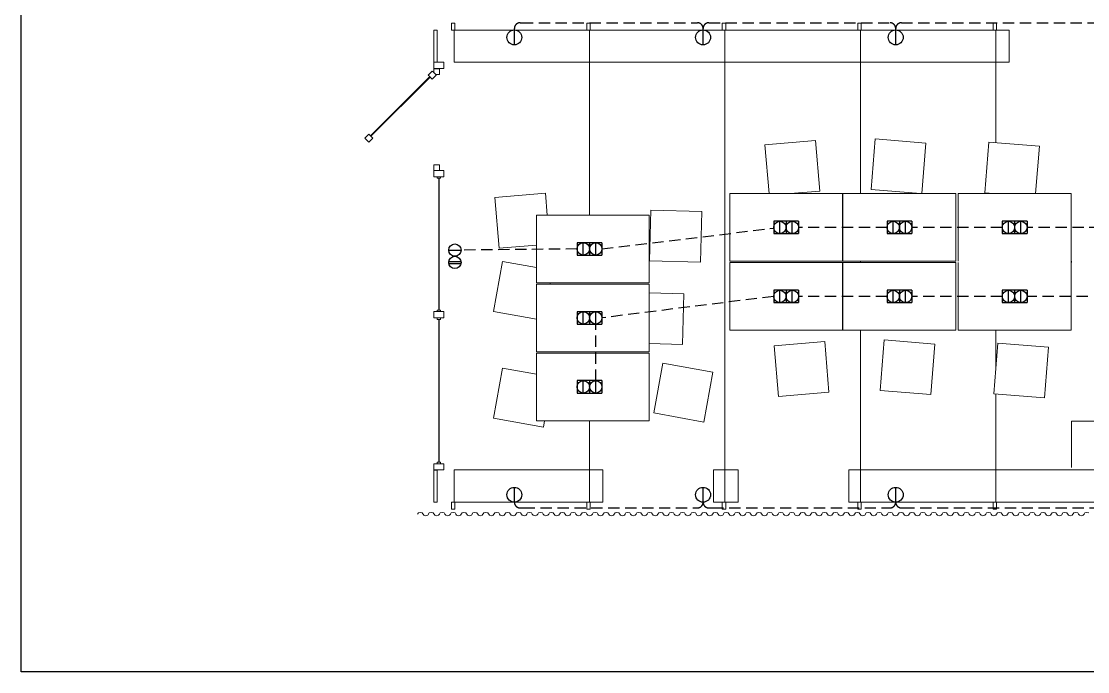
# Model space of a CAD drawing. Extents: x -31682 to -12847, y -2484 to 19259.
# Drawn here: x -31682 to -22235, y -2484 to 3281 of the extents above; entities that cross this region are included whole.
import ezdxf

# ---------------------------------------------------------------- set-up
doc = ezdxf.new("R2010")
doc.units = 0
doc.header["$LTSCALE"] = 5
doc.header["$MEASUREMENT"] = 0
doc.linetypes.add('HIDDEN', pattern=[0.375, 0.25, -0.125])
doc.layers.get('Defpoints').update_dxf_attribs({"color": 6, "linetype": 'CONTINUOUS'})
doc.layers.add('ArqElet', color=11, linetype='CONTINUOUS', lineweight=5)
doc.layers.add('Visto', color=144, linetype='CONTINUOUS', lineweight=9)
doc.layers.add('Mobiliário', color=151, linetype='CONTINUOUS', lineweight=9, plot=False)

# ---------------------------------------------------------------- blocks, each defined once
blk = doc.blocks.new('TP')
at = {"layer": 'Defpoints'}
for p, q in [((7873.1, -17549.3), (7781.6, -17549.3)), ((7781.6, -17549.3), (7781.6, -17640.8)), ((7827.4, -17640.8), (7827.4, -17549.3)), ((7873.1, -17549.3), (7873.1, -17640.8)), ((7781.6, -17640.8), (7873.1, -17640.8))]:
    blk.add_line(p, q, dxfattribs=at)
blk.add_circle((7827.4, -17595.1), 45.7, dxfattribs=at)

msp = doc.modelspace()

# ---------------------------------------------------------------- linework, layer by layer
at = {"layer": 'ArqElet'}
for p, q in [((-27871.8, 3203.9), (-27871.8, 3263.9)), ((-27871.8, 3263.9), (-27841.8, 3263.9)), ((-27841.8, 3263.9), (-27841.8, 3203.9)), ((-26671.8, 3203.9), (-26671.8, 3263.9)), ((-26641.8, 3263.9), (-26641.8, 3203.9)), ((-25471.8, 3203.9), (-25471.8, 3263.9)), ((-25441.8, 3263.9), (-25441.8, 3203.9)), ((-24271.8, 3203.9), (-24271.8, 3263.9)), ((-24271.8, 3263.9), (-24241.8, 3263.9)), ((-24241.8, 3263.9), (-24241.8, 3203.9)), ((-23071.8, 3203.9), (-23071.8, 3263.9)), ((-23041.8, 3263.9), (-23041.8, 3203.9)), ((-28028.4, 3203.9), (-27998.4, 3203.9)), ((-28028.4, 2920.3), (-28028.4, 3203.9)), ((-27998.4, 2920.3), (-27998.4, 3203.9)), ((-27841.8, 3203.9), (-27871.8, 3203.9)), ((-27848.3, 3203.9), (-26648.3, 3203.9)), ((-27848.3, 2917.9), (-27848.3, 3203.9)), ((-26641.8, 3203.9), (-26671.8, 3203.9)), ((-26648.3, 2917.9), (-26648.3, 3203.9)), ((-26648.3, 3203.9), (-25448.3, 3203.9)), ((-26648.3, 2917.9), (-26648.3, 3203.9)), ((-25441.8, 3203.9), (-25471.8, 3203.9)), ((-25448.3, 2917.9), (-25448.3, 3203.9)), ((-25448.3, 3203.9), (-24248.3, 3203.9)), ((-25448.3, 2917.9), (-25448.3, 3203.9)), ((-24241.8, 3203.9), (-24271.8, 3203.9)), ((-24248.3, 3203.9), (-23048.3, 3203.9)), ((-24248.3, 2917.9), (-24248.3, 3203.9)), ((-24248.3, 2917.9), (-24248.3, 3203.9)), ((-23041.8, 3203.9), (-23071.8, 3203.9)), ((-23048.3, 3203.9), (-22931.3, 3203.9)), ((-23048.3, 2917.9), (-23048.3, 3203.9)), ((-23048.3, 2917.9), (-23048.3, 3203.9)), ((-22931.3, 3203.9), (-22931.3, 2917.9)), ((-28042.3, 2840.2), (-28077.6, 2804.8)), ((-28042.3, 2840.2), (-28028.4, 2826.3)), ((-27998.4, 2920.3), (-28028.4, 2920.3)), ((-28028.4, 2917.9), (-27938.4, 2917.9)), ((-28028.4, 2862.1), (-28028.4, 2917.9)), ((-28028.4, 2862.1), (-27938.4, 2862.1)), ((-28028.4, 2858.4), (-27978.4, 2858.4)), ((-28028.4, 2858.4), (-28028.4, 2826.3)), ((-27978.4, 2858.4), (-27978.4, 2808.4)), ((-27938.4, 2862.1), (-27938.4, 2917.9)), ((-27848.3, 2917.9), (-26648.3, 2917.9)), ((-26648.3, 2917.9), (-25448.3, 2917.9)), ((-26648.3, 1563.7), (-26648.3, 2917.9)), ((-26648.3, 1563.7), (-26648.3, 2917.9)), ((-25448.3, 2917.9), (-24248.3, 2917.9)), ((-25448.3, 2917.9), (-24248.3, 2917.9)), ((-25448.3, -696), (-25448.3, 2917.9)), ((-25448.3, -696), (-25448.3, 2917.9)), ((-24248.3, 2917.9), (-23048.3, 2917.9)), ((-24248.3, 2917.9), (-23048.3, 2917.9)), ((-24248.3, 1754.2), (-24248.3, 2917.9)), ((-24248.3, 1754.2), (-24248.3, 2917.9)), ((-23048.3, 2917.9), (-22931.3, 2917.9)), ((-23048.3, 2917.9), (-22931.3, 2917.9)), ((-23048.3, 2204.1), (-23048.3, 2917.9)), ((-23048.3, 2204.1), (-23048.3, 2917.9)), ((-28063.5, 2790.7), (-28589.6, 2265.3)), ((-28059.9, 2787.2), (-28586, 2261.8)), ((-28077.6, 2804.8), (-28063.5, 2790.7)), ((-28063.5, 2790.7), (-28059.9, 2787.2)), ((-28059.9, 2787.2), (-28042.3, 2769.5)), ((-28006.9, 2804.8), (-28042.3, 2769.5)), ((-28028.4, 2826.3), (-28010.4, 2808.4)), ((-28010.4, 2808.4), (-27978.4, 2808.4)), ((-28010.4, 2808.4), (-28006.9, 2804.8)), ((-28603.7, 2279.5), (-28639.1, 2244.1)), ((-28589.6, 2265.3), (-28603.7, 2279.5)), ((-28603.7, 2208.8), (-28639.1, 2244.1)), ((-28568.4, 2244.1), (-28603.7, 2208.8)), ((-28586, 2261.8), (-28589.6, 2265.3)), ((-28568.4, 2244.1), (-28586, 2261.8)), ((-24645.9, 2224.9), (-25094.3, 2186.9)), ((-25057.7, 1754.2), (-25094.3, 2186.9)), ((-24607.9, 1776.5), (-24645.9, 2224.9)), ((-24153.8, 1789.3), (-24117.9, 2237.9)), ((-23669.3, 2202), (-24117.9, 2237.9)), ((-23705.2, 1754.2), (-23669.3, 2202)), ((-23146.9, 1760.5), (-23111, 2209.1)), ((-22662.4, 2173.2), (-23111, 2209.1)), ((-22696, 1754.2), (-22662.4, 2173.2)), ((-27978.4, 2008.4), (-28028.4, 2008.4)), ((-28028.4, 2008.4), (-28028.4, 1958.4)), ((-27978.4, 2008.4), (-27978.4, 1958.4)), ((-27978.4, 1958.4), (-28028.4, 1958.4)), ((-28028.4, 1902.6), (-28028.4, 1958.4)), ((-27938.4, 1958.4), (-28028.4, 1958.4)), ((-28028.4, 1902.6), (-27998.4, 1902.6)), ((-27998.4, 1902.6), (-27968.4, 1902.6)), ((-27998.4, 1891.7), (-27998.4, 1902.6)), ((-27998.4, 1891.7), (-27983.4, 1891.7)), ((-27979.8, 1891.7), (-27983.4, 1891.7)), ((-27983.4, 1891.7), (-27983.4, 719.7)), ((-27979.8, 1891.7), (-27968.4, 1891.7)), ((-27979.8, 1891.7), (-27979.8, 719.7)), ((-27968.4, 1902.6), (-27938.4, 1902.6)), ((-27968.4, 1891.7), (-27968.4, 1902.6)), ((-27938.4, 1902.6), (-27938.4, 1958.4)), ((-27038.5, 1756.3), (-27486.9, 1718.3)), ((-27448.9, 1269.9), (-27486.9, 1718.3)), ((-27022.2, 1563.7), (-27038.5, 1756.3)), ((-25406.6, 1754.2), (-24406.6, 1754.2)), ((-25406.6, 1754.2), (-25406.6, 1154.2)), ((-24607.9, 1776.5), (-24870.6, 1754.2)), ((-24406.6, 1754.2), (-24406.6, 1154.2)), ((-24402.6, 1754.2), (-23402.6, 1754.2)), ((-24402.6, 1754.2), (-24402.6, 1154.2)), ((-23715.4, 1754.2), (-24153.8, 1789.3)), ((-23402.6, 1754.2), (-23402.6, 1154.2)), ((-23381.6, 1754.2), (-22381.6, 1754.2)), ((-23381.6, 1754.2), (-23381.6, 1154.2)), ((-23067.8, 1754.2), (-23146.9, 1760.5)), ((-22381.6, 1754.2), (-22381.6, 1154.2)), ((-26115.8, 1158.1), (-26104.3, 1608)), ((-25654.5, 1596.4), (-26104.3, 1608)), ((-27119.4, 1563.7), (-26119.4, 1563.7)), ((-27119.4, 1563.7), (-27119.4, 963.7)), ((-26119.4, 1563.7), (-26119.4, 963.7)), ((-25666, 1146.6), (-25654.5, 1596.4)), ((-27499.7, 709.4), (-27419.1, 1152.1)), ((-27119.4, 1097.5), (-27419.1, 1152.1)), ((-25666, 1146.6), (-26115.8, 1158.1)), ((-25406.6, 1154.2), (-24406.6, 1154.2)), ((-25406.6, 1142.7), (-24406.6, 1142.7)), ((-25406.6, 1142.7), (-25406.6, 542.7)), ((-24406.6, 1142.7), (-24406.6, 542.7)), ((-24402.6, 1154.2), (-23402.6, 1154.2)), ((-24402.6, 1142.7), (-23402.6, 1142.7)), ((-24402.6, 1142.7), (-24402.6, 542.7)), ((-24248.3, 1142.7), (-24248.3, 1154.2)), ((-24248.3, 1142.7), (-24248.3, 1154.2)), ((-23402.6, 1142.7), (-23402.6, 542.7)), ((-23381.6, 1142.7), (-23381.6, 542.7)), ((-27119.4, 963.7), (-26119.4, 963.7)), ((-27119.4, 952.2), (-26119.4, 952.2)), ((-27119.4, 952.2), (-27119.4, 352.2)), ((-26998.1, 952.2), (-26996, 963.7)), ((-26119.4, 952.2), (-26119.4, 352.2)), ((-25813, 866.2), (-26119.4, 874.1)), ((-25824.5, 416.4), (-25813, 866.2)), ((-28028.4, 653), (-28028.4, 708.8)), ((-27998.4, 708.8), (-28028.4, 708.8)), ((-27998.4, 708.8), (-27998.4, 719.7)), ((-27983.4, 719.7), (-27998.4, 719.7)), ((-27968.4, 708.8), (-27998.4, 708.8)), ((-27983.4, 719.7), (-27979.8, 719.7)), ((-27968.4, 719.7), (-27979.8, 719.7)), ((-27968.4, 708.8), (-27968.4, 719.7)), ((-27938.4, 708.8), (-27968.4, 708.8)), ((-27938.4, 653), (-27938.4, 708.8)), ((-27119.4, 640.1), (-27499.7, 709.4)), ((-28028.4, 653), (-27998.4, 653)), ((-27998.4, 653), (-27968.4, 653)), ((-27998.4, 638.3), (-27998.4, 653)), ((-27998.4, 638.3), (-27983.4, 638.3)), ((-27983.4, 638.3), (-27983.4, -625.5)), ((-27979.8, 638.3), (-27983.4, 638.3)), ((-27979.8, 638.3), (-27968.4, 638.3)), ((-27979.8, 638.3), (-27979.8, -625.5)), ((-27968.4, 653), (-27938.4, 653)), ((-27968.4, 638.3), (-27968.4, 653)), ((-25406.6, 542.7), (-24406.6, 542.7)), ((-24402.6, 542.7), (-23402.6, 542.7)), ((-24248.3, -696), (-24248.3, 542.7)), ((-24248.3, -696), (-24248.3, 542.7)), ((-23381.6, 542.7), (-22381.6, 542.7)), ((-23048.3, 195.7), (-23048.3, 542.7)), ((-23048.3, 195.7), (-23048.3, 542.7)), ((-25824.5, 416.4), (-26119.4, 423.9)), ((-24564.7, 443), (-25013.1, 405)), ((-24975.1, -43.3), (-25013.1, 405)), ((-24526.7, -5.3), (-24564.7, 443)), ((-24072.6, 7.5), (-24036.7, 456.1)), ((-23588.1, 420.1), (-24036.7, 456.1)), ((-23624, -28.4), (-23588.1, 420.1)), ((-23065.7, -21.3), (-23029.7, 427.3)), ((-22581.2, 391.4), (-23029.7, 427.3)), ((-22617.1, -57.2), (-22581.2, 391.4)), ((-27119.4, 352.2), (-26119.4, 352.2)), ((-27119.4, 340.7), (-26119.4, 340.7)), ((-27119.4, 340.7), (-27119.4, -259.3)), ((-26119.4, 340.7), (-26119.4, -259.3)), ((-27499.7, -235.9), (-27419.1, 206.8)), ((-27119.4, 152.2), (-27419.1, 206.8)), ((-26078.9, -190.6), (-25998.3, 252.1)), ((-25555.6, 171.5), (-25998.3, 252.1)), ((-25636.2, -271.2), (-25555.6, 171.5)), ((-23624, -28.4), (-24072.6, 7.5)), ((-24526.7, -5.3), (-24975.1, -43.3)), ((-22617.1, -57.2), (-23065.7, -21.3)), ((-23048.3, -696), (-23048.3, -22.7)), ((-23048.3, -696), (-23048.3, -22.7)), ((-27057, -316.5), (-27499.7, -235.9)), ((-27119.4, -259.3), (-26119.4, -259.3)), ((-27057, -316.5), (-27046.6, -259.3)), ((-26648.3, -696), (-26648.3, -259.3)), ((-26648.3, -696), (-26648.3, -259.3)), ((-25636.2, -271.2), (-26078.9, -190.6)), ((-19878.9, -262), (-22378.4, -262)), ((-22378.4, -675), (-22378.4, -262)), ((-28028.4, -696), (-28028.4, -640.2)), ((-27998.4, -640.2), (-28028.4, -640.2)), ((-27998.4, -640.2), (-27998.4, -625.5)), ((-27983.4, -625.5), (-27998.4, -625.5)), ((-27968.4, -640.2), (-27998.4, -640.2)), ((-27983.4, -625.5), (-27979.8, -625.5)), ((-27968.4, -625.5), (-27979.8, -625.5)), ((-27968.4, -640.2), (-27968.4, -625.5)), ((-27938.4, -640.2), (-27968.4, -640.2)), ((-27938.4, -696), (-27938.4, -640.2)), ((-27938.4, -696), (-28028.4, -696)), ((-28028.4, -982), (-28028.4, -698.4)), ((-28028.4, -698.4), (-27998.4, -698.4)), ((-27998.4, -982), (-27998.4, -698.4)), ((-27848.3, -982), (-27848.3, -696)), ((-26648.3, -696), (-27848.3, -696)), ((-26648.3, -982), (-26648.3, -696)), ((-26648.3, -982), (-26648.3, -696)), ((-26531.3, -696), (-26648.3, -696)), ((-26531.3, -696), (-26531.3, -982)), ((-25448.3, -696), (-25550.3, -696)), ((-25550.3, -982), (-25550.3, -696)), ((-25448.3, -982), (-25448.3, -696)), ((-25448.3, -982), (-25448.3, -696)), ((-25331.3, -696), (-25448.3, -696)), ((-25331.3, -696), (-25331.3, -982)), ((-24248.3, -696), (-24350.3, -696)), ((-24350.3, -982), (-24350.3, -696)), ((-24248.3, -982), (-24248.3, -696)), ((-23048.3, -696), (-24248.3, -696)), ((-24248.3, -982), (-24248.3, -696)), ((-23048.3, -982), (-23048.3, -696)), ((-21848.3, -696), (-23048.3, -696)), ((-23048.3, -982), (-23048.3, -696)), ((-27998.4, -982), (-28028.4, -982)), ((-27871.8, -1042), (-27871.8, -982)), ((-27871.8, -982), (-27841.8, -982)), ((-26648.3, -982), (-27848.3, -982)), ((-27841.8, -982), (-27841.8, -1042)), ((-26671.8, -1042), (-26671.8, -982)), ((-26671.8, -982), (-26641.8, -982)), ((-26531.3, -982), (-26648.3, -982)), ((-26641.8, -982), (-26641.8, -1042)), ((-25448.3, -982), (-25550.3, -982)), ((-25471.8, -1042), (-25471.8, -982)), ((-25471.8, -982), (-25441.8, -982)), ((-25331.3, -982), (-25448.3, -982)), ((-25441.8, -982), (-25441.8, -1042)), ((-24248.3, -982), (-24350.3, -982)), ((-24271.8, -1042), (-24271.8, -982)), ((-24271.8, -982), (-24241.8, -982)), ((-23048.3, -982), (-24248.3, -982)), ((-24241.8, -982), (-24241.8, -1042)), ((-23071.8, -1042), (-23071.8, -982)), ((-23071.8, -982), (-23041.8, -982)), ((-21848.3, -982), (-23048.3, -982)), ((-23041.8, -982), (-23041.8, -1042)), ((-28171.8, -1087.1), (-28164.7, -1076.4)), ((-28164.7, -1076.4), (-28147.6, -1072)), ((-28147.6, -1072), (-28130.5, -1076.4)), ((-28130.5, -1076.4), (-28116.3, -1097.8)), ((-28116.3, -1097.8), (-28099.2, -1102.2)), ((-28099.2, -1102.2), (-28082.1, -1097.8)), ((-28082.1, -1097.8), (-28067.9, -1076.4)), ((-28067.9, -1076.4), (-28050.8, -1072)), ((-28050.8, -1072), (-28033.7, -1076.4)), ((-28033.7, -1076.4), (-28019.5, -1097.8)), ((-28019.5, -1097.8), (-28002.4, -1102.2)), ((-28002.4, -1102.2), (-27985.3, -1097.8)), ((-27985.3, -1097.8), (-27978.2, -1087.1)), ((-27978.2, -1087.1), (-27971.1, -1076.4)), ((-27971.1, -1076.4), (-27954, -1072)), ((-27954, -1072), (-27936.9, -1076.4)), ((-27936.9, -1076.4), (-27929.8, -1087.1)), ((-27929.8, -1087.1), (-27922.7, -1097.8)), ((-27922.7, -1097.8), (-27905.6, -1102.2)), ((-27905.6, -1102.2), (-27888.5, -1097.8)), ((-27888.5, -1097.8), (-27881.4, -1087.1)), ((-27881.4, -1087.1), (-27874.3, -1076.4)), ((-27874.3, -1076.4), (-27857.2, -1072)), ((-27841.8, -1042), (-27871.8, -1042)), ((-27857.2, -1072), (-27840.1, -1076.4)), ((-27840.1, -1076.4), (-27833, -1087.1)), ((-27833, -1087.1), (-27825.9, -1097.8)), ((-27825.9, -1097.8), (-27808.8, -1102.2)), ((-27808.8, -1102.2), (-27791.7, -1097.8)), ((-27791.7, -1097.8), (-27784.6, -1087.1)), ((-27784.6, -1087.1), (-27777.5, -1076.4)), ((-27777.5, -1076.4), (-27760.4, -1072)), ((-27760.4, -1072), (-27743.3, -1076.4)), ((-27743.3, -1076.4), (-27729.1, -1097.8)), ((-27729.1, -1097.8), (-27712, -1102.2)), ((-27712, -1102.2), (-27694.9, -1097.8)), ((-27694.9, -1097.8), (-27680.7, -1076.4)), ((-27680.7, -1076.4), (-27663.6, -1072)), ((-27663.6, -1072), (-27646.5, -1076.4)), ((-27646.5, -1076.4), (-27632.3, -1097.8)), ((-27632.3, -1097.8), (-27615.2, -1102.2)), ((-27615.2, -1102.2), (-27598.1, -1097.8)), ((-27598.1, -1097.8), (-27583.9, -1076.4)), ((-27583.9, -1076.4), (-27566.8, -1072)), ((-27566.8, -1072), (-27549.7, -1076.4)), ((-27549.7, -1076.4), (-27535.5, -1097.8)), ((-27535.5, -1097.8), (-27518.4, -1102.2)), ((-27518.4, -1102.2), (-27501.3, -1097.8)), ((-27501.3, -1097.8), (-27487.1, -1076.4)), ((-27487.1, -1076.4), (-27470, -1072)), ((-27470, -1072), (-27452.9, -1076.4)), ((-27452.9, -1076.4), (-27445.8, -1087.1)), ((-27445.8, -1087.1), (-27438.7, -1097.8)), ((-27438.7, -1097.8), (-27421.6, -1102.2)), ((-27421.6, -1102.2), (-27404.5, -1097.8)), ((-27404.5, -1097.8), (-27397.4, -1087.1)), ((-27397.4, -1087.1), (-27390.3, -1076.4)), ((-27390.3, -1076.4), (-27373.2, -1072)), ((-27373.2, -1072), (-27356.1, -1076.4)), ((-27356.1, -1076.4), (-27349, -1087.1)), ((-27349, -1087.1), (-27341.9, -1097.8)), ((-27341.9, -1097.8), (-27324.8, -1102.2)), ((-27324.8, -1102.2), (-27307.7, -1097.8)), ((-27307.7, -1097.8), (-27300.6, -1087.1)), ((-27300.6, -1087.1), (-27293.5, -1076.4)), ((-27293.5, -1076.4), (-27276.4, -1072)), ((-27276.4, -1072), (-27259.3, -1076.4)), ((-27259.3, -1076.4), (-27252.2, -1087.1)), ((-27252.2, -1087.1), (-27245.1, -1097.8)), ((-27245.1, -1097.8), (-27228, -1102.2)), ((-27228, -1102.2), (-27210.9, -1097.8)), ((-27210.9, -1097.8), (-27203.8, -1087.1)), ((-27203.8, -1087.1), (-27196.7, -1076.4)), ((-27196.7, -1076.4), (-27179.6, -1072)), ((-27179.6, -1072), (-27162.5, -1076.4)), ((-27162.5, -1076.4), (-27155.4, -1087.1)), ((-27155.4, -1087.1), (-27148.3, -1097.8)), ((-27148.3, -1097.8), (-27131.2, -1102.2)), ((-27131.2, -1102.2), (-27114.1, -1097.8)), ((-27114.1, -1097.8), (-27107, -1087.1)), ((-27107, -1087.1), (-27099.9, -1076.4)), ((-27099.9, -1076.4), (-27082.8, -1072)), ((-27082.8, -1072), (-27065.7, -1076.4)), ((-27065.7, -1076.4), (-27058.6, -1087.1)), ((-27058.6, -1087.1), (-27051.5, -1097.8)), ((-27051.5, -1097.8), (-27034.4, -1102.2)), ((-27034.4, -1102.2), (-27017.3, -1097.8)), ((-27017.3, -1097.8), (-27010.2, -1087.1)), ((-27010.2, -1087.1), (-27003.1, -1076.4)), ((-27003.1, -1076.4), (-26986, -1072)), ((-26986, -1072), (-26968.9, -1076.4)), ((-26968.9, -1076.4), (-26954.7, -1097.8)), ((-26954.7, -1097.8), (-26937.6, -1102.2)), ((-26937.6, -1102.2), (-26920.5, -1097.8)), ((-26920.5, -1097.8), (-26906.3, -1076.4)), ((-26906.3, -1076.4), (-26889.2, -1072)), ((-26889.2, -1072), (-26872.1, -1076.4)), ((-26872.1, -1076.4), (-26865, -1087.1)), ((-26865, -1087.1), (-26857.9, -1097.8)), ((-26857.9, -1097.8), (-26840.8, -1102.2)), ((-26840.8, -1102.2), (-26823.7, -1097.8)), ((-26823.7, -1097.8), (-26816.6, -1087.1)), ((-26816.6, -1087.1), (-26809.5, -1076.4)), ((-26809.5, -1076.4), (-26792.4, -1072)), ((-26792.4, -1072), (-26775.3, -1076.4)), ((-26775.3, -1076.4), (-26768.2, -1087.1)), ((-26768.2, -1087.1), (-26761.1, -1097.8)), ((-26761.1, -1097.8), (-26744, -1102.2)), ((-26744, -1102.2), (-26726.9, -1097.8)), ((-26726.9, -1097.8), (-26712.7, -1076.4)), ((-26712.7, -1076.4), (-26695.6, -1072)), ((-26695.6, -1072), (-26678.5, -1076.4)), ((-26678.5, -1076.4), (-26671.4, -1087.1)), ((-26641.8, -1042), (-26671.8, -1042)), ((-26671.4, -1087.1), (-26664.3, -1097.8)), ((-26664.3, -1097.8), (-26647.2, -1102.2)), ((-26647.2, -1102.2), (-26630.1, -1097.8)), ((-26630.1, -1097.8), (-26623, -1087.1)), ((-26623, -1087.1), (-26615.9, -1076.4)), ((-26615.9, -1076.4), (-26598.8, -1072)), ((-26598.8, -1072), (-26581.7, -1076.4)), ((-26581.7, -1076.4), (-26574.6, -1087.1)), ((-26574.6, -1087.1), (-26567.5, -1097.8)), ((-26567.5, -1097.8), (-26550.4, -1102.2)), ((-26550.4, -1102.2), (-26533.3, -1097.8)), ((-26533.3, -1097.8), (-26526.2, -1087.1)), ((-26526.2, -1087.1), (-26519.1, -1076.4)), ((-26519.1, -1076.4), (-26502, -1072)), ((-26502, -1072), (-26484.9, -1076.4)), ((-26484.9, -1076.4), (-26477.8, -1087.1)), ((-26477.8, -1087.1), (-26470.7, -1097.8)), ((-26470.7, -1097.8), (-26453.6, -1102.2)), ((-26453.6, -1102.2), (-26436.5, -1097.8)), ((-26436.5, -1097.8), (-26429.4, -1087.1)), ((-26429.4, -1087.1), (-26422.3, -1076.4)), ((-26422.3, -1076.4), (-26405.2, -1072)), ((-26405.2, -1072), (-26388.1, -1076.4)), ((-26388.1, -1076.4), (-26381, -1087.1)), ((-26381, -1087.1), (-26373.9, -1097.8)), ((-26373.9, -1097.8), (-26356.8, -1102.2)), ((-26356.8, -1102.2), (-26339.7, -1097.8)), ((-26339.7, -1097.8), (-26332.6, -1087.1)), ((-26332.6, -1087.1), (-26325.5, -1076.4)), ((-26325.5, -1076.4), (-26308.4, -1072)), ((-26308.4, -1072), (-26291.3, -1076.4)), ((-26291.3, -1076.4), (-26284.2, -1087.1)), ((-26284.2, -1087.1), (-26277.1, -1097.8)), ((-26277.1, -1097.8), (-26260, -1102.2)), ((-26260, -1102.2), (-26242.9, -1097.8)), ((-26242.9, -1097.8), (-26235.8, -1087.1)), ((-26235.8, -1087.1), (-26228.7, -1076.4)), ((-26228.7, -1076.4), (-26211.6, -1072)), ((-26211.6, -1072), (-26194.5, -1076.4)), ((-26194.5, -1076.4), (-26180.3, -1097.8)), ((-26180.3, -1097.8), (-26163.2, -1102.2)), ((-26163.2, -1102.2), (-26146.1, -1097.8)), ((-26146.1, -1097.8), (-26139, -1087.1)), ((-26139, -1087.1), (-26131.9, -1076.4)), ((-26131.9, -1076.4), (-26114.8, -1072)), ((-26114.8, -1072), (-26097.7, -1076.4)), ((-26097.7, -1076.4), (-26090.6, -1087.1)), ((-26090.6, -1087.1), (-26083.5, -1097.8)), ((-26083.5, -1097.8), (-26066.4, -1102.2)), ((-26066.4, -1102.2), (-26049.3, -1097.8)), ((-26049.3, -1097.8), (-26042.2, -1087.1)), ((-26042.2, -1087.1), (-26035.1, -1076.4)), ((-26035.1, -1076.4), (-26018, -1072)), ((-26018, -1072), (-26000.9, -1076.4)), ((-26000.9, -1076.4), (-25993.8, -1087.1)), ((-25993.8, -1087.1), (-25986.7, -1097.8)), ((-25986.7, -1097.8), (-25969.6, -1102.2)), ((-25969.6, -1102.2), (-25952.5, -1097.8)), ((-25952.5, -1097.8), (-25945.4, -1087.1)), ((-25945.4, -1087.1), (-25938.3, -1076.4)), ((-25938.3, -1076.4), (-25921.2, -1072)), ((-25921.2, -1072), (-25904.1, -1076.4)), ((-25904.1, -1076.4), (-25897, -1087.1)), ((-25897, -1087.1), (-25889.9, -1097.8)), ((-25889.9, -1097.8), (-25872.8, -1102.2)), ((-25872.8, -1102.2), (-25855.7, -1097.8)), ((-25855.7, -1097.8), (-25848.6, -1087.1)), ((-25848.6, -1087.1), (-25841.5, -1076.4)), ((-25841.5, -1076.4), (-25824.4, -1072)), ((-25824.4, -1072), (-25807.3, -1076.4)), ((-25807.3, -1076.4), (-25800.2, -1087.1)), ((-25800.2, -1087.1), (-25793.1, -1097.8)), ((-25793.1, -1097.8), (-25776, -1102.2)), ((-25776, -1102.2), (-25758.9, -1097.8)), ((-25758.9, -1097.8), (-25751.8, -1087.1)), ((-25751.8, -1087.1), (-25744.7, -1076.4)), ((-25744.7, -1076.4), (-25727.6, -1072)), ((-25727.6, -1072), (-25710.5, -1076.4)), ((-25710.5, -1076.4), (-25696.3, -1097.8)), ((-25696.3, -1097.8), (-25679.2, -1102.2)), ((-25679.2, -1102.2), (-25662.1, -1097.8)), ((-25662.1, -1097.8), (-25655, -1087.1)), ((-25655, -1087.1), (-25647.9, -1076.4)), ((-25647.9, -1076.4), (-25630.8, -1072)), ((-25630.8, -1072), (-25613.7, -1076.4)), ((-25613.7, -1076.4), (-25599.5, -1097.8)), ((-25599.5, -1097.8), (-25582.4, -1102.2)), ((-25582.4, -1102.2), (-25565.3, -1097.8)), ((-25565.3, -1097.8), (-25551.1, -1076.4)), ((-25551.1, -1076.4), (-25534, -1072)), ((-25534, -1072), (-25516.9, -1076.4)), ((-25516.9, -1076.4), (-25509.8, -1087.1)), ((-25509.8, -1087.1), (-25502.7, -1097.8)), ((-25502.7, -1097.8), (-25485.6, -1102.2)), ((-25485.6, -1102.2), (-25468.5, -1097.8)), ((-25441.8, -1042), (-25471.8, -1042)), ((-25468.5, -1097.8), (-25454.3, -1076.4)), ((-25454.3, -1076.4), (-25437.2, -1072)), ((-25437.2, -1072), (-25420.1, -1076.4)), ((-25420.1, -1076.4), (-25405.9, -1097.8)), ((-25405.9, -1097.8), (-25388.8, -1102.2)), ((-25388.8, -1102.2), (-25371.7, -1097.8)), ((-25371.7, -1097.8), (-25364.6, -1087.1)), ((-25364.6, -1087.1), (-25357.5, -1076.4)), ((-25357.5, -1076.4), (-25340.4, -1072)), ((-25340.4, -1072), (-25323.3, -1076.4)), ((-25323.3, -1076.4), (-25309.1, -1097.8)), ((-25309.1, -1097.8), (-25292, -1102.2)), ((-25292, -1102.2), (-25274.9, -1097.8)), ((-25274.9, -1097.8), (-25267.8, -1087.1)), ((-25267.8, -1087.1), (-25260.7, -1076.4)), ((-25260.7, -1076.4), (-25243.6, -1072)), ((-25243.6, -1072), (-25226.5, -1076.4)), ((-25226.5, -1076.4), (-25219.4, -1087.1)), ((-25219.4, -1087.1), (-25212.3, -1097.8)), ((-25212.3, -1097.8), (-25195.2, -1102.2)), ((-25195.2, -1102.2), (-25178.1, -1097.8)), ((-25178.1, -1097.8), (-25171, -1087.1)), ((-25171, -1087.1), (-25163.9, -1076.4)), ((-25163.9, -1076.4), (-25146.8, -1072)), ((-25146.8, -1072), (-25129.7, -1076.4)), ((-25129.7, -1076.4), (-25115.5, -1097.8)), ((-25115.5, -1097.8), (-25098.4, -1102.2)), ((-25098.4, -1102.2), (-25081.3, -1097.8)), ((-25081.3, -1097.8), (-25074.2, -1087.1)), ((-25074.2, -1087.1), (-25067.1, -1076.4)), ((-25067.1, -1076.4), (-25050, -1072)), ((-25050, -1072), (-25032.9, -1076.4)), ((-25032.9, -1076.4), (-25025.8, -1087.1)), ((-25025.8, -1087.1), (-25018.7, -1097.8)), ((-25018.7, -1097.8), (-25001.6, -1102.2)), ((-25001.6, -1102.2), (-24984.5, -1097.8)), ((-24984.5, -1097.8), (-24977.4, -1087.1)), ((-24977.4, -1087.1), (-24970.3, -1076.4)), ((-24970.3, -1076.4), (-24953.2, -1072)), ((-24953.2, -1072), (-24936.1, -1076.4)), ((-24936.1, -1076.4), (-24929, -1087.1)), ((-24929, -1087.1), (-24921.9, -1097.8)), ((-24921.9, -1097.8), (-24904.8, -1102.2)), ((-24904.8, -1102.2), (-24887.7, -1097.8)), ((-24887.7, -1097.8), (-24880.6, -1087.1)), ((-24880.6, -1087.1), (-24873.5, -1076.4)), ((-24873.5, -1076.4), (-24856.4, -1072)), ((-24856.4, -1072), (-24839.3, -1076.4)), ((-24839.3, -1076.4), (-24825.1, -1097.8)), ((-24825.1, -1097.8), (-24808, -1102.2)), ((-24808, -1102.2), (-24790.9, -1097.8)), ((-24790.9, -1097.8), (-24776.7, -1076.4)), ((-24776.7, -1076.4), (-24759.6, -1072)), ((-24759.6, -1072), (-24742.5, -1076.4)), ((-24742.5, -1076.4), (-24735.4, -1087.1)), ((-24735.4, -1087.1), (-24728.3, -1097.8)), ((-24728.3, -1097.8), (-24711.2, -1102.2)), ((-24711.2, -1102.2), (-24694.1, -1097.8)), ((-24694.1, -1097.8), (-24687, -1087.1)), ((-24687, -1087.1), (-24679.9, -1076.4)), ((-24679.9, -1076.4), (-24662.8, -1072)), ((-24662.8, -1072), (-24645.7, -1076.4)), ((-24645.7, -1076.4), (-24638.6, -1087.1)), ((-24638.6, -1087.1), (-24631.5, -1097.8)), ((-24631.5, -1097.8), (-24614.4, -1102.2)), ((-24614.4, -1102.2), (-24597.3, -1097.8)), ((-24597.3, -1097.8), (-24590.2, -1087.1)), ((-24590.2, -1087.1), (-24583.1, -1076.4)), ((-24583.1, -1076.4), (-24566, -1072)), ((-24566, -1072), (-24548.9, -1076.4)), ((-24548.9, -1076.4), (-24534.7, -1097.8)), ((-24534.7, -1097.8), (-24517.6, -1102.2)), ((-24517.6, -1102.2), (-24500.5, -1097.8)), ((-24500.5, -1097.8), (-24486.3, -1076.4)), ((-24486.3, -1076.4), (-24469.2, -1072)), ((-24469.2, -1072), (-24452.1, -1076.4)), ((-24452.1, -1076.4), (-24445, -1087.1)), ((-24445, -1087.1), (-24437.9, -1097.8)), ((-24437.9, -1097.8), (-24420.8, -1102.2)), ((-24420.8, -1102.2), (-24403.7, -1097.8)), ((-24403.7, -1097.8), (-24389.5, -1076.4)), ((-24389.5, -1076.4), (-24372.4, -1072)), ((-24372.4, -1072), (-24355.3, -1076.4)), ((-24355.3, -1076.4), (-24341.1, -1097.8)), ((-24341.1, -1097.8), (-24324, -1102.2)), ((-24324, -1102.2), (-24306.9, -1097.8)), ((-24306.9, -1097.8), (-24292.7, -1076.4)), ((-24292.7, -1076.4), (-24275.6, -1072)), ((-24275.6, -1072), (-24258.5, -1076.4)), ((-24241.8, -1042), (-24271.8, -1042)), ((-24258.5, -1076.4), (-24244.3, -1097.8)), ((-24244.3, -1097.8), (-24227.2, -1102.2)), ((-24227.2, -1102.2), (-24210.1, -1097.8)), ((-24210.1, -1097.8), (-24195.9, -1076.4)), ((-24195.9, -1076.4), (-24178.8, -1072)), ((-24178.8, -1072), (-24161.7, -1076.4)), ((-24161.7, -1076.4), (-24147.5, -1097.8)), ((-24147.5, -1097.8), (-24130.4, -1102.2)), ((-24130.4, -1102.2), (-24113.3, -1097.8)), ((-24113.3, -1097.8), (-24106.2, -1087.1)), ((-24106.2, -1087.1), (-24099.1, -1076.4)), ((-24099.1, -1076.4), (-24082, -1072)), ((-24082, -1072), (-24064.9, -1076.4)), ((-24064.9, -1076.4), (-24057.8, -1087.1)), ((-24057.8, -1087.1), (-24050.7, -1097.8)), ((-24050.7, -1097.8), (-24033.6, -1102.2)), ((-24033.6, -1102.2), (-24016.5, -1097.8)), ((-24016.5, -1097.8), (-24009.4, -1087.1)), ((-24009.4, -1087.1), (-24002.3, -1076.4)), ((-24002.3, -1076.4), (-23985.2, -1072)), ((-23985.2, -1072), (-23968.1, -1076.4)), ((-23968.1, -1076.4), (-23961, -1087.1)), ((-23961, -1087.1), (-23953.9, -1097.8)), ((-23953.9, -1097.8), (-23936.8, -1102.2)), ((-23936.8, -1102.2), (-23919.7, -1097.8)), ((-23919.7, -1097.8), (-23912.6, -1087.1)), ((-23912.6, -1087.1), (-23905.5, -1076.4)), ((-23905.5, -1076.4), (-23888.4, -1072)), ((-23888.4, -1072), (-23871.3, -1076.4)), ((-23871.3, -1076.4), (-23864.2, -1087.1)), ((-23864.2, -1087.1), (-23857.1, -1097.8)), ((-23857.1, -1097.8), (-23840, -1102.2)), ((-23840, -1102.2), (-23822.9, -1097.8)), ((-23822.9, -1097.8), (-23815.8, -1087.1)), ((-23815.8, -1087.1), (-23808.7, -1076.4)), ((-23808.7, -1076.4), (-23791.6, -1072)), ((-23791.6, -1072), (-23774.5, -1076.4)), ((-23774.5, -1076.4), (-23767.4, -1087.1)), ((-23767.4, -1087.1), (-23760.3, -1097.8)), ((-23760.3, -1097.8), (-23743.2, -1102.2)), ((-23743.2, -1102.2), (-23726.1, -1097.8)), ((-23726.1, -1097.8), (-23719, -1087.1)), ((-23719, -1087.1), (-23711.9, -1076.4)), ((-23711.9, -1076.4), (-23694.8, -1072)), ((-23694.8, -1072), (-23677.7, -1076.4)), ((-23677.7, -1076.4), (-23670.6, -1087.1)), ((-23670.6, -1087.1), (-23663.5, -1097.8)), ((-23663.5, -1097.8), (-23646.4, -1102.2)), ((-23646.4, -1102.2), (-23629.3, -1097.8)), ((-23629.3, -1097.8), (-23622.2, -1087.1)), ((-23622.2, -1087.1), (-23615.1, -1076.4)), ((-23615.1, -1076.4), (-23598, -1072)), ((-23598, -1072), (-23580.9, -1076.4)), ((-23580.9, -1076.4), (-23573.8, -1087.1)), ((-23573.8, -1087.1), (-23566.7, -1097.8)), ((-23566.7, -1097.8), (-23549.6, -1102.2)), ((-23549.6, -1102.2), (-23532.5, -1097.8)), ((-23532.5, -1097.8), (-23525.4, -1087.1)), ((-23525.4, -1087.1), (-23518.3, -1076.4)), ((-23518.3, -1076.4), (-23501.2, -1072)), ((-23501.2, -1072), (-23484.1, -1076.4)), ((-23484.1, -1076.4), (-23477, -1087.1)), ((-23477, -1087.1), (-23469.9, -1097.8)), ((-23469.9, -1097.8), (-23452.8, -1102.2)), ((-23452.8, -1102.2), (-23435.7, -1097.8)), ((-23435.7, -1097.8), (-23428.6, -1087.1)), ((-23428.6, -1087.1), (-23421.5, -1076.4)), ((-23421.5, -1076.4), (-23404.4, -1072)), ((-23404.4, -1072), (-23387.3, -1076.4)), ((-23387.3, -1076.4), (-23380.2, -1087.1)), ((-23380.2, -1087.1), (-23373.1, -1097.8)), ((-23373.1, -1097.8), (-23356, -1102.2)), ((-23356, -1102.2), (-23338.9, -1097.8)), ((-23338.9, -1097.8), (-23331.8, -1087.1)), ((-23331.8, -1087.1), (-23324.7, -1076.4)), ((-23324.7, -1076.4), (-23307.6, -1072)), ((-23307.6, -1072), (-23290.5, -1076.4)), ((-23290.5, -1076.4), (-23283.4, -1087.1)), ((-23283.4, -1087.1), (-23276.3, -1097.8)), ((-23276.3, -1097.8), (-23259.2, -1102.2)), ((-23259.2, -1102.2), (-23242.1, -1097.8)), ((-23242.1, -1097.8), (-23235, -1087.1)), ((-23235, -1087.1), (-23227.9, -1076.4)), ((-23227.9, -1076.4), (-23210.8, -1072)), ((-23210.8, -1072), (-23193.7, -1076.4)), ((-23193.7, -1076.4), (-23186.6, -1087.1)), ((-23186.6, -1087.1), (-23179.5, -1097.8)), ((-23179.5, -1097.8), (-23162.4, -1102.2)), ((-23162.4, -1102.2), (-23145.3, -1097.8)), ((-23145.3, -1097.8), (-23138.2, -1087.1)), ((-23138.2, -1087.1), (-23131.1, -1076.4)), ((-23131.1, -1076.4), (-23114, -1072)), ((-23114, -1072), (-23096.9, -1076.4)), ((-23096.9, -1076.4), (-23089.8, -1087.1)), ((-23089.8, -1087.1), (-23082.7, -1097.8)), ((-23082.7, -1097.8), (-23065.6, -1102.2)), ((-23041.8, -1042), (-23071.8, -1042)), ((-23065.6, -1102.2), (-23048.5, -1097.8)), ((-23048.5, -1097.8), (-23041.4, -1087.1)), ((-23041.4, -1087.1), (-23034.3, -1076.4)), ((-23034.3, -1076.4), (-23017.2, -1072)), ((-23017.2, -1072), (-23000.1, -1076.4)), ((-23000.1, -1076.4), (-22993, -1087.1)), ((-22993, -1087.1), (-22985.9, -1097.8)), ((-22985.9, -1097.8), (-22968.8, -1102.2)), ((-22968.8, -1102.2), (-22951.7, -1097.8)), ((-22951.7, -1097.8), (-22944.6, -1087.1)), ((-22944.6, -1087.1), (-22937.5, -1076.4)), ((-22937.5, -1076.4), (-22920.4, -1072)), ((-22920.4, -1072), (-22903.3, -1076.4)), ((-22903.3, -1076.4), (-22896.2, -1087.1)), ((-22896.2, -1087.1), (-22889.1, -1097.8)), ((-22889.1, -1097.8), (-22872, -1102.2)), ((-22872, -1102.2), (-22854.9, -1097.8)), ((-22854.9, -1097.8), (-22847.8, -1087.1)), ((-22847.8, -1087.1), (-22840.7, -1076.4)), ((-22840.7, -1076.4), (-22823.6, -1072)), ((-22823.6, -1072), (-22806.5, -1076.4)), ((-22806.5, -1076.4), (-22799.4, -1087.1)), ((-22799.4, -1087.1), (-22792.3, -1097.8)), ((-22792.3, -1097.8), (-22775.2, -1102.2)), ((-22775.2, -1102.2), (-22758.1, -1097.8)), ((-22758.1, -1097.8), (-22751, -1087.1)), ((-22751, -1087.1), (-22743.9, -1076.4)), ((-22743.9, -1076.4), (-22726.8, -1072)), ((-22726.8, -1072), (-22709.7, -1076.4)), ((-22709.7, -1076.4), (-22702.6, -1087.1)), ((-22702.6, -1087.1), (-22695.5, -1097.8)), ((-22695.5, -1097.8), (-22678.4, -1102.2)), ((-22678.4, -1102.2), (-22661.3, -1097.8)), ((-22661.3, -1097.8), (-22654.2, -1087.1)), ((-22654.2, -1087.1), (-22647.1, -1076.4)), ((-22647.1, -1076.4), (-22630, -1072)), ((-22630, -1072), (-22612.9, -1076.4)), ((-22612.9, -1076.4), (-22605.8, -1087.1)), ((-22605.8, -1087.1), (-22598.7, -1097.8)), ((-22598.7, -1097.8), (-22581.6, -1102.2)), ((-22581.6, -1102.2), (-22564.5, -1097.8)), ((-22564.5, -1097.8), (-22557.4, -1087.1)), ((-22557.4, -1087.1), (-22550.3, -1076.4)), ((-22550.3, -1076.4), (-22533.2, -1072)), ((-22533.2, -1072), (-22516.1, -1076.4)), ((-22516.1, -1076.4), (-22509, -1087.1)), ((-22509, -1087.1), (-22501.9, -1097.8)), ((-22501.9, -1097.8), (-22484.8, -1102.2)), ((-22484.8, -1102.2), (-22467.7, -1097.8)), ((-22467.7, -1097.8), (-22453.5, -1076.4)), ((-22453.5, -1076.4), (-22436.4, -1072)), ((-22436.4, -1072), (-22419.3, -1076.4)), ((-22419.3, -1076.4), (-22405.1, -1097.8)), ((-22405.1, -1097.8), (-22388, -1102.2)), ((-22388, -1102.2), (-22370.9, -1097.8)), ((-22370.9, -1097.8), (-22356.7, -1076.4)), ((-22356.7, -1076.4), (-22339.6, -1072)), ((-22339.6, -1072), (-22322.5, -1076.4)), ((-22322.5, -1076.4), (-22315.4, -1087.1)), ((-22315.4, -1087.1), (-22308.3, -1097.8)), ((-22308.3, -1097.8), (-22291.2, -1102.2)), ((-22291.2, -1102.2), (-22274.1, -1097.8)), ((-22274.1, -1097.8), (-22267, -1087.1)), ((-22267, -1087.1), (-22259.9, -1076.4)), ((-22259.9, -1076.4), (-22242.8, -1072)), ((-22242.8, -1072), (-22225.7, -1076.4))]:
    msp.add_line(p, q, dxfattribs=at)
at = {"layer": 'Defpoints'}
for p, q in [((-27314.1, 3203.9), (-27314.1, 3217.9)), ((-27264.1, 3267.9), (-27232.4, 3267.9)), ((-25642.1, 3203.9), (-25642.1, 3217.9)), ((-25592.1, 3267.9), (-25560.4, 3267.9)), ((-25592.1, 3267.9), (-25560.4, 3267.9)), ((-23935.5, 3203.9), (-23935.5, 3217.9)), ((-27314.1, 3072.2), (-27314.1, 3203.9)), ((-25642.1, 3072.2), (-25642.1, 3203.9)), ((-23935.5, 3072.2), (-23935.5, 3203.9)), ((-22381.6, 1154.2), (-22381.6, 1142.7)), ((-27314.1, -982), (-27314.1, -850.3)), ((-25642.1, -982), (-25642.1, -850.3)), ((-23935.5, -982), (-23935.5, -850.3)), ((-27264.1, -1032), (-27232.4, -1032)), ((-23885.5, -1032), (-23853.8, -1032)), ((-23885.5, -1032), (-23853.8, -1032))]:
    msp.add_line(p, q, dxfattribs=at)
at = {"layer": 'Defpoints', "color": 4, "linetype": 'HIDDEN', "ltscale": 80}
for p, q in [((-27248.3, 3267.9), (-25692.1, 3267.9)), ((-25592.1, 3267.9), (-23985.5, 3267.9)), ((-23885.5, 3267.9), (-21964.1, 3267.9)), ((-26538.5, 1263.7), (-25015.9, 1447.6)), ((-24012.4, 1454.2), (-24796.8, 1454.2)), ((-22991.4, 1454.2), (-23792.8, 1454.2)), ((-21520.2, 1454.2), (-22771.9, 1454.2)), ((-26758, 1263.7), (-27786.2, 1253.4)), ((-25016.3, 842.7), (-26538.5, 652.2)), ((-24012.4, 842.7), (-24796.8, 842.7)), ((-22991.4, 842.7), (-23792.8, 842.7)), ((-22234.8, 842.7), (-22771.9, 842.7)), ((-26593.4, 95.6), (-26593.4, 597.3)), ((-27232.4, -1032), (-25692.1, -1032)), ((-25592.1, -1032), (-25560.4, -1032)), ((-25592.1, -1032), (-25560.4, -1032)), ((-25560.4, -1032), (-23985.5, -1032)), ((-23869.6, -1032), (-21964.1, -1032))]:
    msp.add_line(p, q, dxfattribs=at)
at = {"layer": 'Defpoints', "color": 3}
for p, q in [((-27895.9, 1253.4), (-27786.2, 1253.4)), ((-27895.3, 1151.8), (-27786.8, 1151.8)), ((-27895.3, 1135.4), (-27786.8, 1135.4))]:
    msp.add_line(p, q, dxfattribs=at)
at = {"layer": 'Defpoints'}
msp.add_lwpolyline([(-31682.3, 19258.8), (-12847.3, 19258.8), (-12847.3, -2484), (-31682.3, -2484)], close=True, dxfattribs=at)
for centre in [(-27314.1, 3138.1), (-25642.1, 3138.1), (-23935.5, 3138.1), (-27314.1, -916.2), (-25642.1, -916.2), (-23935.5, -916.2)]:
    msp.add_circle(centre, 65.9, dxfattribs=at)
at = {"layer": 'Defpoints', "color": 3}
for centre in [(-27841, 1253.4), (-27841, 1143.6)]:
    msp.add_circle(centre, 54.9, dxfattribs=at)
at = {"layer": 'Defpoints', "color": 4, "linetype": 'HIDDEN', "ltscale": 80}
for centre, start, end in [((-27264.1, 3217.9), 90, 180), ((-25692.1, 3217.9), 0, 90), ((-25592.1, 3217.9), 90, 180), ((-23985.5, 3217.9), 0, 90), ((-23885.5, 3217.9), 90, 180), ((-27264.1, -982), 180, 270), ((-25692.1, -982), 270, 0), ((-25592.1, -982), 180, 270), ((-23985.5, -982), 270, 0), ((-23885.5, -982), 180, 270)]:
    msp.add_arc(centre, 50, start, end, dxfattribs=at)
at = {"layer": 'Mobiliário'}
for p, q in [((-27119.4, 1297.9), (-27448.9, 1269.9)), ((-22381.6, 1142.7), (-22381.6, 542.7))]:
    msp.add_line(p, q, dxfattribs=at)
at = {"layer": 'Visto'}
for p, q in [((-26671.8, 3263.9), (-26641.8, 3263.9)), ((-25471.8, 3263.9), (-25441.8, 3263.9)), ((-23071.8, 3263.9), (-23041.8, 3263.9))]:
    msp.add_line(p, q, dxfattribs=at)

# ---------------------------------------------------------------- block references
at = {"layer": 'Defpoints', "color": 3, "xscale": 1.2, "yscale": 1.2, "zscale": 1.2}
for p in [(-34354.3, 22568.3), (-34244.5, 22568.3), (-33350.3, 22568.3), (-33240.6, 22568.3), (-32329.4, 22568.3), (-32219.6, 22568.3), (-34354.3, 21956.8), (-34244.5, 21956.8), (-33350.3, 21956.8), (-33240.6, 21956.8), (-32329.4, 21956.8), (-32219.6, 21956.8), (-36096, 21766.3), (-35986.2, 21766.3), (-36096, 21154.8), (-35986.2, 21154.8)]:
    msp.add_blockref('TP', p, dxfattribs=at)
at = {"layer": 'Defpoints', "color": 4, "xscale": 1.2, "yscale": 1.2, "zscale": 1.2}
for p in [(-36096, 22377.7), (-35986.2, 22377.7)]:
    msp.add_blockref('TP', p, dxfattribs=at)

doc.saveas('drawing.dxf')
